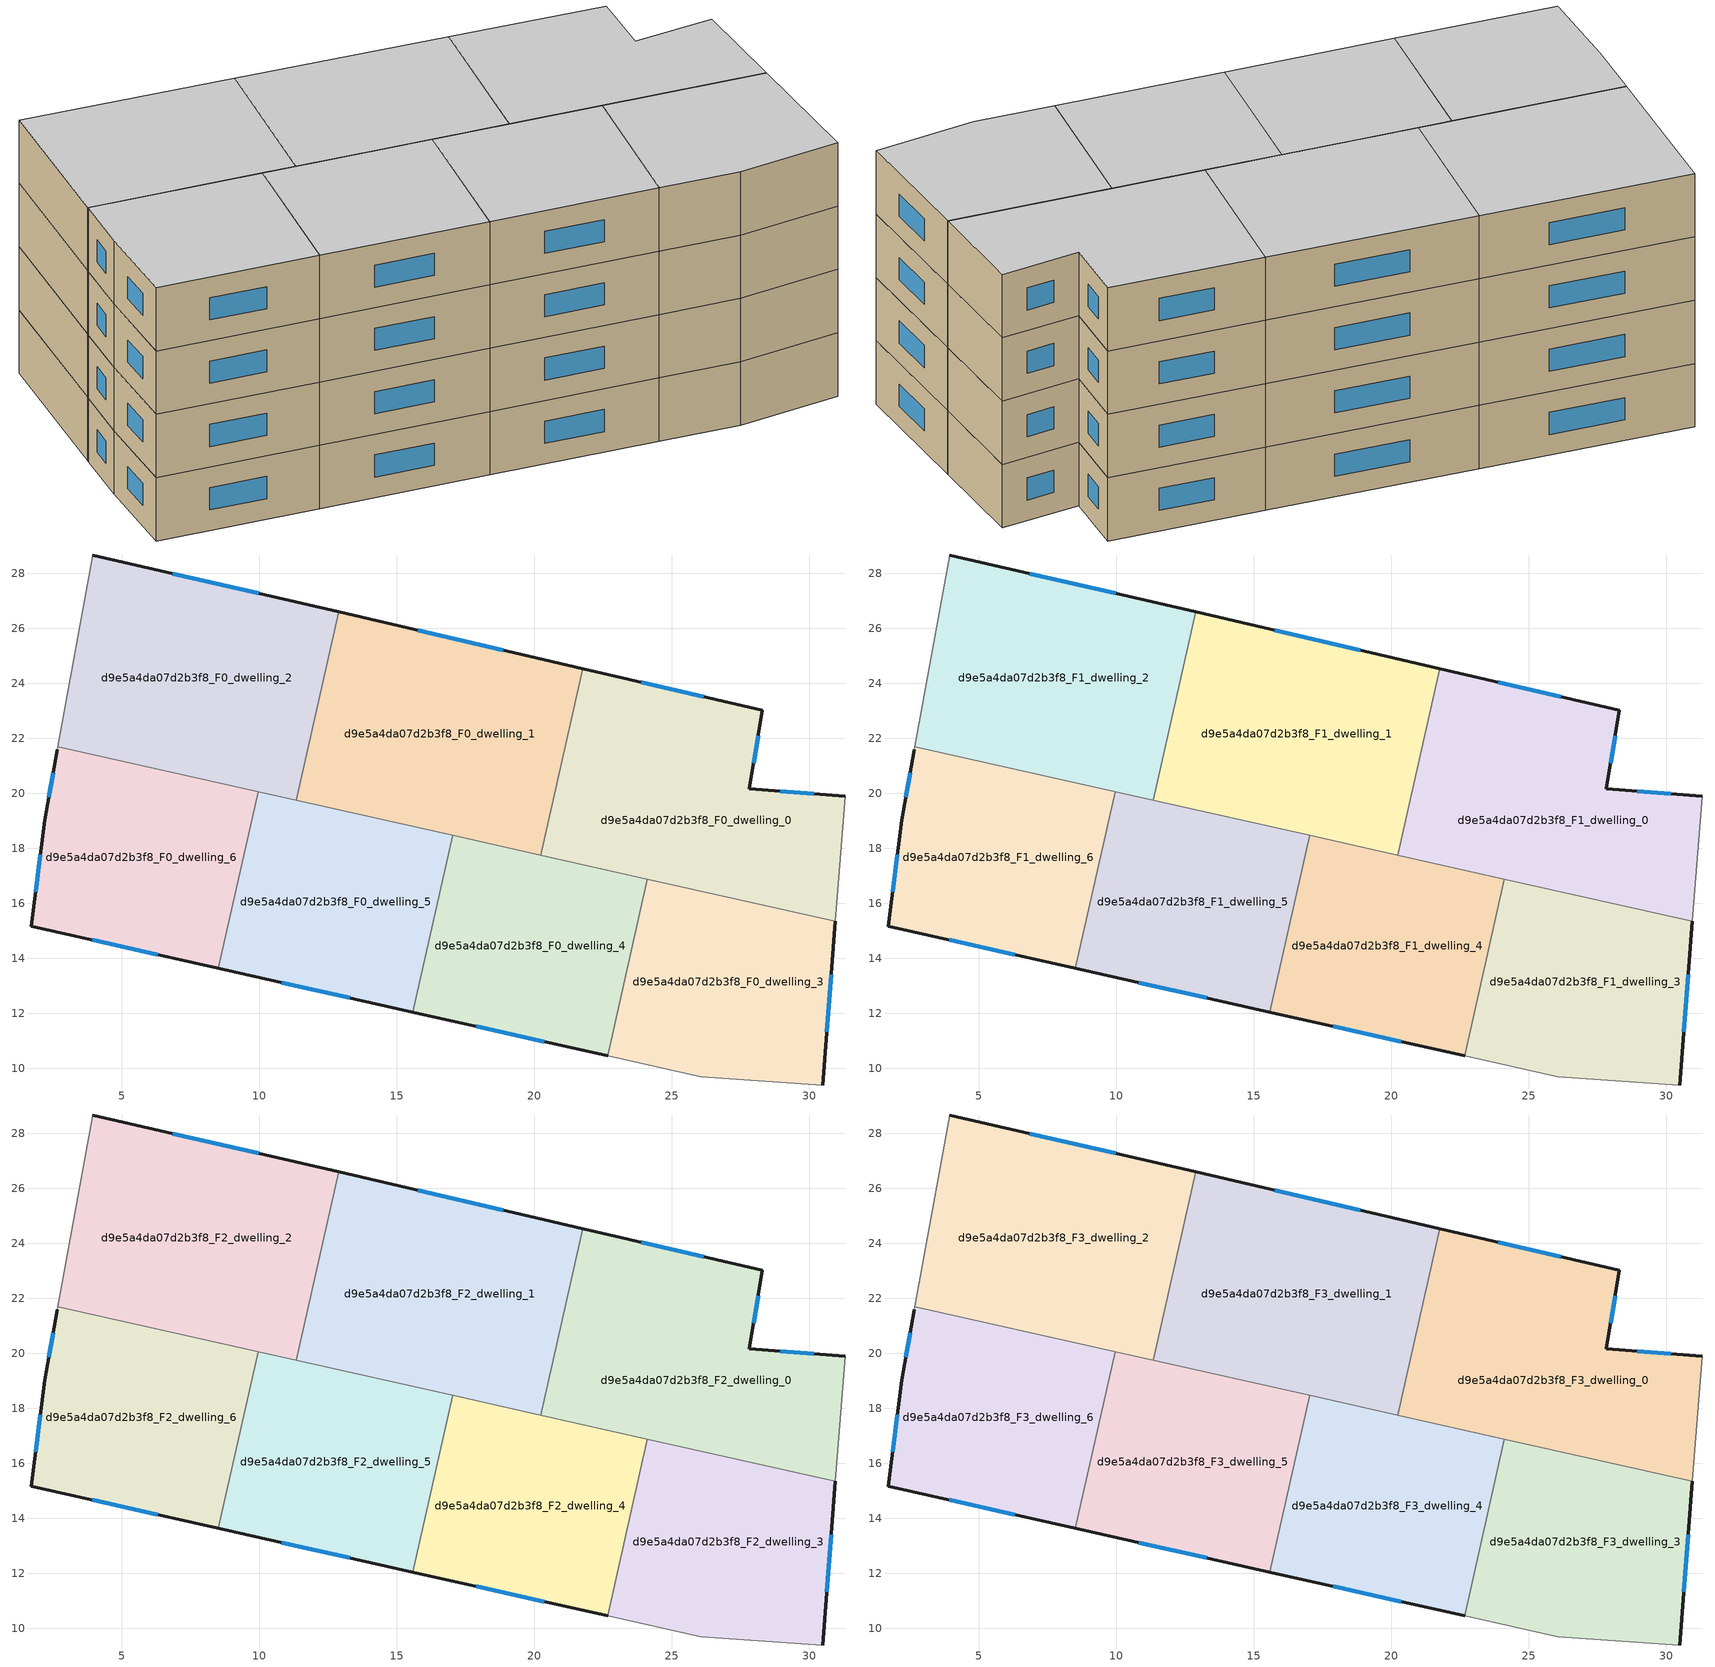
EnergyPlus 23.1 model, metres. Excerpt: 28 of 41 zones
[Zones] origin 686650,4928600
d9e5a4da07d2b3f8_F0_dwelling_0
 floor ground (EU_floor_Construction): 28.29,23.03 27.82,20.18 31.3,19.9 30.95,15.34 20.23,17.75 21.76,24.54 z0
 wall outside (EU_wall_Construction): 31.3,19.9 27.82,20.18 28.29,23.03 21.76,24.54 z0:3
 wall adiabatic (EU_wall_Construction): 30.95,15.34 31.3,19.9 z0:3
 wall to d9e5a4da07d2b3f8_F0_dwelling_1 (EU_wall_Construction): 21.76,24.54 20.23,17.75 z0:3
 wall to d9e5a4da07d2b3f8_F0_dwelling_3 (EU_wall_Construction): 24.11,16.88 30.95,15.34 z0:3
 wall to d9e5a4da07d2b3f8_F0_dwelling_4 (EU_wall_Construction): 20.24,17.75 24.11,16.88 z0:3
 window (EU_Window_Construction): 26.17,23.52 23.88,24.05 / 27.97,21.1 28.14,22.1 / 30.17,19.99 28.95,20.08 z0.98:2.02
d9e5a4da07d2b3f8_F0_dwelling_1
 floor ground (EU_floor_Construction): 21.76,24.54 20.23,17.75 11.35,19.75 12.89,26.59 z0
 wall outside (EU_wall_Construction): 21.76,24.54 12.89,26.59 z0:3
 wall to d9e5a4da07d2b3f8_F0_dwelling_2 (EU_wall_Construction): 12.89,26.59 11.35,19.75 z0:3
 wall to d9e5a4da07d2b3f8_F0_dwelling_5 (EU_wall_Construction): 11.35,19.75 17.03,18.47 z0:3
 wall to d9e5a4da07d2b3f8_F0_dwelling_4 (EU_wall_Construction): 17.03,18.47 20.23,17.75 z0:3
 window (EU_Window_Construction): 18.87,25.21 15.77,25.93 z0.98:2.02
d9e5a4da07d2b3f8_F0_dwelling_2
 floor ground (EU_floor_Construction): 12.89,26.59 11.35,19.75 2.68,21.7 3.94,28.67 z0
 wall outside (EU_wall_Construction): 12.89,26.59 3.94,28.67 z0:3
 wall adiabatic (EU_wall_Construction): 3.94,28.67 2.68,21.7 z0:3
 wall to d9e5a4da07d2b3f8_F0_dwelling_6 (EU_wall_Construction): 2.68,21.7 9.96,20.06 z0:3
 wall to d9e5a4da07d2b3f8_F0_dwelling_5 (EU_wall_Construction): 9.96,20.06 11.35,19.75 z0:3
 window (EU_Window_Construction): 9.98,27.27 6.85,27.99 z0.98:2.02
d9e5a4da07d2b3f8_F0_dwelling_3
 floor ground (EU_floor_Construction): 30.95,15.34 30.49,9.4 26.06,9.7 22.67,10.46 24.11,16.88 z0
 wall outside (EU_wall_Construction): 30.49,9.4 30.95,15.34 z0:3
 wall adiabatic (EU_wall_Construction): 22.67,10.46 26.06,9.7 30.49,9.4 z0:3
 wall to d9e5a4da07d2b3f8_F0_dwelling_4 (EU_wall_Construction): 24.11,16.88 22.67,10.46 z0:3
 window (EU_Window_Construction): 30.64,11.33 30.8,13.41 z0.98:2.02
d9e5a4da07d2b3f8_F0_dwelling_4
 floor ground (EU_floor_Construction): 24.11,16.88 22.67,10.46 15.59,12.05 17.04,18.47 z0
 wall outside (EU_wall_Construction): 15.59,12.05 22.67,10.46 z0:3
 wall to d9e5a4da07d2b3f8_F0_dwelling_5 (EU_wall_Construction): 17.04,18.47 15.59,12.05 z0:3
 window (EU_Window_Construction): 17.89,11.53 20.37,10.98 z0.98:2.02
d9e5a4da07d2b3f8_F0_dwelling_5
 floor ground (EU_floor_Construction): 17.04,18.47 15.59,12.05 8.52,13.64 9.96,20.06 z0
 wall outside (EU_wall_Construction): 8.52,13.64 15.59,12.05 z0:3
 wall to d9e5a4da07d2b3f8_F0_dwelling_6 (EU_wall_Construction): 9.96,20.06 8.52,13.64 z0:3
 window (EU_Window_Construction): 10.82,13.12 13.29,12.57 z0.98:2.02
d9e5a4da07d2b3f8_F0_dwelling_6
 floor ground (EU_floor_Construction): 9.96,20.06 8.52,13.64 1.72,15.17 2.2,19.02 2.66,21.59 2.68,21.7 z0
 wall outside (EU_wall_Construction): 2.66,21.59 2.2,19.02 1.72,15.17 8.52,13.64 z0:3
 wall adiabatic (EU_wall_Construction): 2.68,21.7 2.66,21.59 z0:3
 window (EU_Window_Construction): 3.93,14.67 6.31,14.14 / 2.04,17.76 1.88,16.42 / 2.51,20.75 2.35,19.85 z0.98:2.02
d9e5a4da07d2b3f8_F1_dwelling_0
 floor to d9e5a4da07d2b3f8_F0_dwelling_0 (EU_floor_Construction): 28.29,23.03 27.82,20.18 31.3,19.9 30.95,15.34 20.23,17.75 21.76,24.54 z3
 wall outside (EU_wall_Construction): 31.3,19.9 27.82,20.18 28.29,23.03 21.76,24.54 z3:6
 wall adiabatic (EU_wall_Construction): 30.95,15.34 31.3,19.9 z3:6
 wall to d9e5a4da07d2b3f8_F1_dwelling_1 (EU_wall_Construction): 21.76,24.54 20.23,17.75 z3:6
 wall to d9e5a4da07d2b3f8_F1_dwelling_3 (EU_wall_Construction): 24.11,16.88 30.95,15.34 z3:6
 wall to d9e5a4da07d2b3f8_F1_dwelling_4 (EU_wall_Construction): 20.24,17.75 24.11,16.88 z3:6
 window (EU_Window_Construction): 26.17,23.52 23.88,24.05 / 27.97,21.1 28.14,22.1 / 30.17,19.99 28.95,20.08 z3.98:5.02
d9e5a4da07d2b3f8_F1_dwelling_1
 floor to d9e5a4da07d2b3f8_F0_dwelling_1 (EU_floor_Construction): 21.76,24.54 20.23,17.75 11.35,19.75 12.89,26.59 z3
 wall outside (EU_wall_Construction): 21.76,24.54 12.89,26.59 z3:6
 wall to d9e5a4da07d2b3f8_F1_dwelling_2 (EU_wall_Construction): 12.89,26.59 11.35,19.75 z3:6
 wall to d9e5a4da07d2b3f8_F1_dwelling_5 (EU_wall_Construction): 11.35,19.75 17.03,18.47 z3:6
 wall to d9e5a4da07d2b3f8_F1_dwelling_4 (EU_wall_Construction): 17.03,18.47 20.23,17.75 z3:6
 window (EU_Window_Construction): 18.87,25.21 15.77,25.93 z3.98:5.02
d9e5a4da07d2b3f8_F1_dwelling_2
 floor to d9e5a4da07d2b3f8_F0_dwelling_2 (EU_floor_Construction): 12.89,26.59 11.35,19.75 2.68,21.7 3.94,28.67 z3
 wall outside (EU_wall_Construction): 12.89,26.59 3.94,28.67 z3:6
 wall adiabatic (EU_wall_Construction): 3.94,28.67 2.68,21.7 z3:6
 wall to d9e5a4da07d2b3f8_F1_dwelling_6 (EU_wall_Construction): 2.68,21.7 9.96,20.06 z3:6
 wall to d9e5a4da07d2b3f8_F1_dwelling_5 (EU_wall_Construction): 9.96,20.06 11.35,19.75 z3:6
 window (EU_Window_Construction): 9.98,27.27 6.85,27.99 z3.98:5.02
d9e5a4da07d2b3f8_F1_dwelling_3
 floor to d9e5a4da07d2b3f8_F0_dwelling_3 (EU_floor_Construction): 30.95,15.34 30.49,9.4 26.06,9.7 22.67,10.46 24.11,16.88 z3
 wall outside (EU_wall_Construction): 30.49,9.4 30.95,15.34 z3:6
 wall adiabatic (EU_wall_Construction): 22.67,10.46 26.06,9.7 30.49,9.4 z3:6
 wall to d9e5a4da07d2b3f8_F1_dwelling_4 (EU_wall_Construction): 24.11,16.88 22.67,10.46 z3:6
 window (EU_Window_Construction): 30.64,11.33 30.8,13.41 z3.98:5.02
d9e5a4da07d2b3f8_F1_dwelling_4
 floor to d9e5a4da07d2b3f8_F0_dwelling_4 (EU_floor_Construction): 24.11,16.88 22.67,10.46 15.59,12.05 17.04,18.47 z3
 wall outside (EU_wall_Construction): 15.59,12.05 22.67,10.46 z3:6
 wall to d9e5a4da07d2b3f8_F1_dwelling_5 (EU_wall_Construction): 17.04,18.47 15.59,12.05 z3:6
 window (EU_Window_Construction): 17.89,11.53 20.37,10.98 z3.98:5.02
d9e5a4da07d2b3f8_F1_dwelling_5
 floor to d9e5a4da07d2b3f8_F0_dwelling_5 (EU_floor_Construction): 17.04,18.47 15.59,12.05 8.52,13.64 9.96,20.06 z3
 wall outside (EU_wall_Construction): 8.52,13.64 15.59,12.05 z3:6
 wall to d9e5a4da07d2b3f8_F1_dwelling_6 (EU_wall_Construction): 9.96,20.06 8.52,13.64 z3:6
 window (EU_Window_Construction): 10.82,13.12 13.29,12.57 z3.98:5.02
d9e5a4da07d2b3f8_F1_dwelling_6
 floor to d9e5a4da07d2b3f8_F0_dwelling_6 (EU_floor_Construction): 9.96,20.06 8.52,13.64 1.72,15.17 2.2,19.02 2.66,21.59 2.68,21.7 z3
 wall outside (EU_wall_Construction): 2.66,21.59 2.2,19.02 1.72,15.17 8.52,13.64 z3:6
 wall adiabatic (EU_wall_Construction): 2.68,21.7 2.66,21.59 z3:6
 window (EU_Window_Construction): 3.93,14.67 6.31,14.14 / 2.04,17.76 1.88,16.42 / 2.51,20.75 2.35,19.85 z3.98:5.02
d9e5a4da07d2b3f8_F2_dwelling_0
 floor to d9e5a4da07d2b3f8_F1_dwelling_0 (EU_floor_Construction): 28.29,23.03 27.82,20.18 31.3,19.9 30.95,15.34 20.23,17.75 21.76,24.54 z6
 wall outside (EU_wall_Construction): 31.3,19.9 27.82,20.18 28.29,23.03 21.76,24.54 z6:9
 wall adiabatic (EU_wall_Construction): 30.95,15.34 31.3,19.9 z6:9
 wall to d9e5a4da07d2b3f8_F2_dwelling_1 (EU_wall_Construction): 21.76,24.54 20.23,17.75 z6:9
 wall to d9e5a4da07d2b3f8_F2_dwelling_3 (EU_wall_Construction): 24.11,16.88 30.95,15.34 z6:9
 wall to d9e5a4da07d2b3f8_F2_dwelling_4 (EU_wall_Construction): 20.24,17.75 24.11,16.88 z6:9
 window (EU_Window_Construction): 26.17,23.52 23.88,24.05 / 27.97,21.1 28.14,22.1 / 30.17,19.99 28.95,20.08 z6.98:8.02
d9e5a4da07d2b3f8_F2_dwelling_1
 floor to d9e5a4da07d2b3f8_F1_dwelling_1 (EU_floor_Construction): 21.76,24.54 20.23,17.75 11.35,19.75 12.89,26.59 z6
 wall outside (EU_wall_Construction): 21.76,24.54 12.89,26.59 z6:9
 wall to d9e5a4da07d2b3f8_F2_dwelling_2 (EU_wall_Construction): 12.89,26.59 11.35,19.75 z6:9
 wall to d9e5a4da07d2b3f8_F2_dwelling_5 (EU_wall_Construction): 11.35,19.75 17.03,18.47 z6:9
 wall to d9e5a4da07d2b3f8_F2_dwelling_4 (EU_wall_Construction): 17.03,18.47 20.23,17.75 z6:9
 window (EU_Window_Construction): 18.87,25.21 15.77,25.93 z6.98:8.02
d9e5a4da07d2b3f8_F2_dwelling_2
 floor to d9e5a4da07d2b3f8_F1_dwelling_2 (EU_floor_Construction): 12.89,26.59 11.35,19.75 2.68,21.7 3.94,28.67 z6
 wall outside (EU_wall_Construction): 12.89,26.59 3.94,28.67 z6:9
 wall adiabatic (EU_wall_Construction): 3.94,28.67 2.68,21.7 z6:9
 wall to d9e5a4da07d2b3f8_F2_dwelling_6 (EU_wall_Construction): 2.68,21.7 9.96,20.06 z6:9
 wall to d9e5a4da07d2b3f8_F2_dwelling_5 (EU_wall_Construction): 9.96,20.06 11.35,19.75 z6:9
 window (EU_Window_Construction): 9.98,27.27 6.85,27.99 z6.98:8.02
d9e5a4da07d2b3f8_F2_dwelling_3
 floor to d9e5a4da07d2b3f8_F1_dwelling_3 (EU_floor_Construction): 30.95,15.34 30.49,9.4 26.06,9.7 22.67,10.46 24.11,16.88 z6
 wall outside (EU_wall_Construction): 30.49,9.4 30.95,15.34 z6:9
 wall adiabatic (EU_wall_Construction): 22.67,10.46 26.06,9.7 30.49,9.4 z6:9
 wall to d9e5a4da07d2b3f8_F2_dwelling_4 (EU_wall_Construction): 24.11,16.88 22.67,10.46 z6:9
 window (EU_Window_Construction): 30.64,11.33 30.8,13.41 z6.98:8.02
d9e5a4da07d2b3f8_F2_dwelling_4
 floor to d9e5a4da07d2b3f8_F1_dwelling_4 (EU_floor_Construction): 24.11,16.88 22.67,10.46 15.59,12.05 17.04,18.47 z6
 wall outside (EU_wall_Construction): 15.59,12.05 22.67,10.46 z6:9
 wall to d9e5a4da07d2b3f8_F2_dwelling_5 (EU_wall_Construction): 17.04,18.47 15.59,12.05 z6:9
 window (EU_Window_Construction): 17.89,11.53 20.37,10.98 z6.98:8.02
d9e5a4da07d2b3f8_F2_dwelling_5
 floor to d9e5a4da07d2b3f8_F1_dwelling_5 (EU_floor_Construction): 17.04,18.47 15.59,12.05 8.52,13.64 9.96,20.06 z6
 wall outside (EU_wall_Construction): 8.52,13.64 15.59,12.05 z6:9
 wall to d9e5a4da07d2b3f8_F2_dwelling_6 (EU_wall_Construction): 9.96,20.06 8.52,13.64 z6:9
 window (EU_Window_Construction): 10.82,13.12 13.29,12.57 z6.98:8.02
d9e5a4da07d2b3f8_F2_dwelling_6
 floor to d9e5a4da07d2b3f8_F1_dwelling_6 (EU_floor_Construction): 9.96,20.06 8.52,13.64 1.72,15.17 2.2,19.02 2.66,21.59 2.68,21.7 z6
 wall outside (EU_wall_Construction): 2.66,21.59 2.2,19.02 1.72,15.17 8.52,13.64 z6:9
 wall adiabatic (EU_wall_Construction): 2.68,21.7 2.66,21.59 z6:9
 window (EU_Window_Construction): 3.93,14.67 6.31,14.14 / 2.04,17.76 1.88,16.42 / 2.51,20.75 2.35,19.85 z6.98:8.02
d9e5a4da07d2b3f8_F3_dwelling_0
 floor to d9e5a4da07d2b3f8_F2_dwelling_0 (EU_floor_Construction): 28.29,23.03 27.82,20.18 31.3,19.9 30.95,15.34 20.23,17.75 21.76,24.54 z9
 wall outside (EU_wall_Construction): 31.3,19.9 27.82,20.18 28.29,23.03 21.76,24.54 z9:12
 wall adiabatic (EU_wall_Construction): 30.95,15.34 31.3,19.9 z9:12
 wall to d9e5a4da07d2b3f8_F3_dwelling_1 (EU_wall_Construction): 21.76,24.54 20.23,17.75 z9:12
 wall to d9e5a4da07d2b3f8_F3_dwelling_3 (EU_wall_Construction): 24.11,16.88 30.95,15.34 z9:12
 wall to d9e5a4da07d2b3f8_F3_dwelling_4 (EU_wall_Construction): 20.24,17.75 24.11,16.88 z9:12
 window (EU_Window_Construction): 26.17,23.52 23.88,24.05 / 27.97,21.1 28.14,22.1 / 30.17,19.99 28.95,20.08 z9.98:11.02
 ceiling to d9e5a4da07d2b3f8_F4_dwelling_0 (EU_floor_Construction): 30.95,15.34 31.3,19.9 27.82,20.18 28.29,23.03 21.76,24.54 20.23,17.75 z12
d9e5a4da07d2b3f8_F3_dwelling_1
 floor to d9e5a4da07d2b3f8_F2_dwelling_1 (EU_floor_Construction): 21.76,24.54 20.23,17.75 11.35,19.75 12.89,26.59 z9
 wall outside (EU_wall_Construction): 21.76,24.54 12.89,26.59 z9:12
 wall to d9e5a4da07d2b3f8_F3_dwelling_2 (EU_wall_Construction): 12.89,26.59 11.35,19.75 z9:12
 wall to d9e5a4da07d2b3f8_F3_dwelling_5 (EU_wall_Construction): 11.35,19.75 17.03,18.47 z9:12
 wall to d9e5a4da07d2b3f8_F3_dwelling_4 (EU_wall_Construction): 17.03,18.47 20.23,17.75 z9:12
 window (EU_Window_Construction): 18.87,25.21 15.77,25.93 z9.98:11.02
 ceiling to d9e5a4da07d2b3f8_F4_dwelling_1 (EU_floor_Construction): 20.23,17.75 21.76,24.54 12.89,26.59 11.35,19.75 z12
d9e5a4da07d2b3f8_F3_dwelling_2
 floor to d9e5a4da07d2b3f8_F2_dwelling_2 (EU_floor_Construction): 12.89,26.59 11.35,19.75 2.68,21.7 3.94,28.67 z9
 wall outside (EU_wall_Construction): 12.89,26.59 3.94,28.67 z9:12
 wall adiabatic (EU_wall_Construction): 3.94,28.67 2.68,21.7 z9:12
 wall to d9e5a4da07d2b3f8_F3_dwelling_6 (EU_wall_Construction): 2.68,21.7 9.96,20.06 z9:12
 wall to d9e5a4da07d2b3f8_F3_dwelling_5 (EU_wall_Construction): 9.96,20.06 11.35,19.75 z9:12
 window (EU_Window_Construction): 9.98,27.27 6.85,27.99 z9.98:11.02
 ceiling to d9e5a4da07d2b3f8_F4_dwelling_2 (EU_floor_Construction): 11.35,19.75 12.89,26.59 3.94,28.67 2.68,21.7 z12
d9e5a4da07d2b3f8_F3_dwelling_3
 floor to d9e5a4da07d2b3f8_F2_dwelling_3 (EU_floor_Construction): 30.95,15.34 30.49,9.4 26.06,9.7 22.67,10.46 24.11,16.88 z9
 wall outside (EU_wall_Construction): 30.49,9.4 30.95,15.34 z9:12
 wall adiabatic (EU_wall_Construction): 22.67,10.46 26.06,9.7 30.49,9.4 z9:12
 wall to d9e5a4da07d2b3f8_F3_dwelling_4 (EU_wall_Construction): 24.11,16.88 22.67,10.46 z9:12
 window (EU_Window_Construction): 30.64,11.33 30.8,13.41 z9.98:11.02
 ceiling to d9e5a4da07d2b3f8_F4_dwelling_3 (EU_floor_Construction): 30.49,9.4 30.95,15.34 24.11,16.88 22.67,10.46 26.06,9.7 z12
d9e5a4da07d2b3f8_F3_dwelling_4
 floor to d9e5a4da07d2b3f8_F2_dwelling_4 (EU_floor_Construction): 24.11,16.88 22.67,10.46 15.59,12.05 17.04,18.47 z9
 wall outside (EU_wall_Construction): 15.59,12.05 22.67,10.46 z9:12
 wall to d9e5a4da07d2b3f8_F3_dwelling_5 (EU_wall_Construction): 17.04,18.47 15.59,12.05 z9:12
 window (EU_Window_Construction): 17.89,11.53 20.37,10.98 z9.98:11.02
 ceiling to d9e5a4da07d2b3f8_F4_dwelling_4 (EU_floor_Construction): 22.67,10.46 24.11,16.88 17.04,18.47 15.59,12.05 z12
d9e5a4da07d2b3f8_F3_dwelling_5
 floor to d9e5a4da07d2b3f8_F2_dwelling_5 (EU_floor_Construction): 17.04,18.47 15.59,12.05 8.52,13.64 9.96,20.06 z9
 wall outside (EU_wall_Construction): 8.52,13.64 15.59,12.05 z9:12
 wall to d9e5a4da07d2b3f8_F3_dwelling_6 (EU_wall_Construction): 9.96,20.06 8.52,13.64 z9:12
 window (EU_Window_Construction): 10.82,13.12 13.29,12.57 z9.98:11.02
 ceiling to d9e5a4da07d2b3f8_F4_dwelling_5 (EU_floor_Construction): 15.59,12.05 17.04,18.47 9.96,20.06 8.52,13.64 z12
d9e5a4da07d2b3f8_F3_dwelling_6
 floor to d9e5a4da07d2b3f8_F2_dwelling_6 (EU_floor_Construction): 9.96,20.06 8.52,13.64 1.72,15.17 2.2,19.02 2.66,21.59 2.68,21.7 z9
 wall outside (EU_wall_Construction): 2.66,21.59 2.2,19.02 1.72,15.17 8.52,13.64 z9:12
 wall adiabatic (EU_wall_Construction): 2.68,21.7 2.66,21.59 z9:12
 window (EU_Window_Construction): 3.93,14.67 6.31,14.14 / 2.04,17.76 1.88,16.42 / 2.51,20.75 2.35,19.85 z9.98:11.02
 ceiling to d9e5a4da07d2b3f8_F4_dwelling_6 (EU_floor_Construction): 8.52,13.64 9.96,20.06 2.68,21.7 2.66,21.59 2.2,19.02 1.72,15.17 z12
[Building]
EU S2 Campaign: North Axis=0; Terrain=City; Solar Distribution=FullExterior
[Site:Location]
Bologna: Latitude=44.5; Longitude=11.25; Time Zone=1; Elevation=37
[SizingPeriod:WeatherFileDays]
AnnualSizingPeriod: Begin Month=1; Begin Day of Month=1; End Month=12; End Day of Month=31; Day of Week for Start Day=Monday; Use Weather File Daylight Saving Period=No; Use Weather File Rain and Snow Indicators=No
[MATERIAL]
EU_InternalMass_Material: Roughness=MediumRough; Thickness=0.1; Conductivity=1; Density=1800; Specific Heat=900; Thermal Absorptance=0.9; Solar Absorptance=0.7; Visible Absorptance=0.7
[MATERIAL:NOMASS] Roughness=MediumRough; Thermal Absorptance=0.9; Solar Absorptance=0.7; Visible Absorptance=0.7
Name | Thermal Resistance
EU_wall_NoMass | 0.905828
EU_floor_NoMass | 0.67114
[WINDOWMATERIAL:SIMPLEGLAZINGSYSTEM]
EU_Window_SimpleGlazing: UFactor=4.52486; Solar Heat Gain Coefficient=0.85; Visible Transmittance=0.85
[CONSTRUCTION]
EU_wall_Construction: EU_wall_NoMass
EU_floor_Construction: EU_floor_NoMass
EU_Window_Construction: EU_Window_SimpleGlazing
EU_InternalMass_Construction: EU_InternalMass_Material
[ZONE] Type=1; Multiplier=1; Ceiling Height=autocalculate; Floor Area=autocalculate; Part of Total Floor Area=Yes
Name | Volume
d9e5a4da07d2b3f8_F0_dwelling_0; d9e5a4da07d2b3f8_F1_dwelling_0; d9e5a4da07d2b3f8_F2_dwelling_0; d9e5a4da07d2b3f8_F3_dwelling_0 | 190.943
d9e5a4da07d2b3f8_F0_dwelling_1; d9e5a4da07d2b3f8_F1_dwelling_1; d9e5a4da07d2b3f8_F2_dwelling_1; d9e5a4da07d2b3f8_F3_dwelling_1 | 190.942
d9e5a4da07d2b3f8_F0_dwelling_2; d9e5a4da07d2b3f8_F1_dwelling_2; d9e5a4da07d2b3f8_F2_dwelling_2; d9e5a4da07d2b3f8_F3_dwelling_2 | 190.931
d9e5a4da07d2b3f8_F0_dwelling_3; d9e5a4da07d2b3f8_F1_dwelling_3; d9e5a4da07d2b3f8_F2_dwelling_3; d9e5a4da07d2b3f8_F3_dwelling_3 | 143.212
d9e5a4da07d2b3f8_F0_dwelling_4; d9e5a4da07d2b3f8_F1_dwelling_4; d9e5a4da07d2b3f8_F2_dwelling_4; d9e5a4da07d2b3f8_F3_dwelling_4 | 143.211
d9e5a4da07d2b3f8_F0_dwelling_5; d9e5a4da07d2b3f8_F1_dwelling_5; d9e5a4da07d2b3f8_F2_dwelling_5; d9e5a4da07d2b3f8_F3_dwelling_5 | 143.208
d9e5a4da07d2b3f8_F0_dwelling_6; d9e5a4da07d2b3f8_F1_dwelling_6; d9e5a4da07d2b3f8_F2_dwelling_6; d9e5a4da07d2b3f8_F3_dwelling_6 | 143.219
[INTERNALMASS] Construction=EU_InternalMass_Construction
Name | Zone or ZoneList | Surface Area
d9e5a4da07d2b3f8_F0_dwelling_0_EU_InternalMass | d9e5a4da07d2b3f8_F0_dwelling_0 | 63.6476
d9e5a4da07d2b3f8_F0_dwelling_1_EU_InternalMass | d9e5a4da07d2b3f8_F0_dwelling_1 | 63.6471
d9e5a4da07d2b3f8_F0_dwelling_2_EU_InternalMass | d9e5a4da07d2b3f8_F0_dwelling_2 | 63.6438
d9e5a4da07d2b3f8_F0_dwelling_3_EU_InternalMass | d9e5a4da07d2b3f8_F0_dwelling_3 | 47.7371
d9e5a4da07d2b3f8_F0_dwelling_4_EU_InternalMass | d9e5a4da07d2b3f8_F0_dwelling_4 | 47.7372
d9e5a4da07d2b3f8_F0_dwelling_5_EU_InternalMass | d9e5a4da07d2b3f8_F0_dwelling_5 | 47.7358
d9e5a4da07d2b3f8_F0_dwelling_6_EU_InternalMass | d9e5a4da07d2b3f8_F0_dwelling_6 | 47.7398
d9e5a4da07d2b3f8_F1_dwelling_0_EU_InternalMass | d9e5a4da07d2b3f8_F1_dwelling_0 | 63.6476
d9e5a4da07d2b3f8_F1_dwelling_1_EU_InternalMass | d9e5a4da07d2b3f8_F1_dwelling_1 | 63.6471
d9e5a4da07d2b3f8_F1_dwelling_2_EU_InternalMass | d9e5a4da07d2b3f8_F1_dwelling_2 | 63.6438
d9e5a4da07d2b3f8_F1_dwelling_3_EU_InternalMass | d9e5a4da07d2b3f8_F1_dwelling_3 | 47.7371
d9e5a4da07d2b3f8_F1_dwelling_4_EU_InternalMass | d9e5a4da07d2b3f8_F1_dwelling_4 | 47.7372
d9e5a4da07d2b3f8_F1_dwelling_5_EU_InternalMass | d9e5a4da07d2b3f8_F1_dwelling_5 | 47.7358
d9e5a4da07d2b3f8_F1_dwelling_6_EU_InternalMass | d9e5a4da07d2b3f8_F1_dwelling_6 | 47.7398
d9e5a4da07d2b3f8_F2_dwelling_0_EU_InternalMass | d9e5a4da07d2b3f8_F2_dwelling_0 | 63.6476
d9e5a4da07d2b3f8_F2_dwelling_1_EU_InternalMass | d9e5a4da07d2b3f8_F2_dwelling_1 | 63.6471
d9e5a4da07d2b3f8_F2_dwelling_2_EU_InternalMass | d9e5a4da07d2b3f8_F2_dwelling_2 | 63.6438
d9e5a4da07d2b3f8_F2_dwelling_3_EU_InternalMass | d9e5a4da07d2b3f8_F2_dwelling_3 | 47.7371
d9e5a4da07d2b3f8_F2_dwelling_4_EU_InternalMass | d9e5a4da07d2b3f8_F2_dwelling_4 | 47.7372
d9e5a4da07d2b3f8_F2_dwelling_5_EU_InternalMass | d9e5a4da07d2b3f8_F2_dwelling_5 | 47.7358
d9e5a4da07d2b3f8_F2_dwelling_6_EU_InternalMass | d9e5a4da07d2b3f8_F2_dwelling_6 | 47.7398
d9e5a4da07d2b3f8_F3_dwelling_0_EU_InternalMass | d9e5a4da07d2b3f8_F3_dwelling_0 | 63.6476
d9e5a4da07d2b3f8_F3_dwelling_1_EU_InternalMass | d9e5a4da07d2b3f8_F3_dwelling_1 | 63.6471
d9e5a4da07d2b3f8_F3_dwelling_2_EU_InternalMass | d9e5a4da07d2b3f8_F3_dwelling_2 | 63.6438
d9e5a4da07d2b3f8_F3_dwelling_3_EU_InternalMass | d9e5a4da07d2b3f8_F3_dwelling_3 | 47.7371
d9e5a4da07d2b3f8_F3_dwelling_4_EU_InternalMass | d9e5a4da07d2b3f8_F3_dwelling_4 | 47.7372
d9e5a4da07d2b3f8_F3_dwelling_5_EU_InternalMass | d9e5a4da07d2b3f8_F3_dwelling_5 | 47.7358
d9e5a4da07d2b3f8_F3_dwelling_6_EU_InternalMass | d9e5a4da07d2b3f8_F3_dwelling_6 | 47.7398
[OTHEREQUIPMENT] Fuel Type=Electricity; Design Level Calculation Method=Watts/Area; Power per Zone Floor Area=1; Fraction Latent=0; Fraction Radiant=0; Fraction Lost=0; Carbon Dioxide Generation Rate=0; EndUse Subcategory=EU_Step8_InternalGains
Name | Zone or ZoneList or Space or SpaceList | Schedule
EU_Step8_InternalGain_d9e5a4da07d2b3f8_F0_dwelling_0_f000 | d9e5a4da07d2b3f8_F0_dwelling_0 | EU_Step8_GainSchedule_d9e5a4da07d2b3f8_F0_dwelling_0_f000
EU_Step8_InternalGain_d9e5a4da07d2b3f8_F0_dwelling_1_f000 | d9e5a4da07d2b3f8_F0_dwelling_1 | EU_Step8_GainSchedule_d9e5a4da07d2b3f8_F0_dwelling_1_f000
EU_Step8_InternalGain_d9e5a4da07d2b3f8_F0_dwelling_2_f000 | d9e5a4da07d2b3f8_F0_dwelling_2 | EU_Step8_GainSchedule_d9e5a4da07d2b3f8_F0_dwelling_2_f000
EU_Step8_InternalGain_d9e5a4da07d2b3f8_F0_dwelling_3_f000 | d9e5a4da07d2b3f8_F0_dwelling_3 | EU_Step8_GainSchedule_d9e5a4da07d2b3f8_F0_dwelling_3_f000
EU_Step8_InternalGain_d9e5a4da07d2b3f8_F0_dwelling_4_f000 | d9e5a4da07d2b3f8_F0_dwelling_4 | EU_Step8_GainSchedule_d9e5a4da07d2b3f8_F0_dwelling_4_f000
EU_Step8_InternalGain_d9e5a4da07d2b3f8_F0_dwelling_5_f000 | d9e5a4da07d2b3f8_F0_dwelling_5 | EU_Step8_GainSchedule_d9e5a4da07d2b3f8_F0_dwelling_5_f000
EU_Step8_InternalGain_d9e5a4da07d2b3f8_F0_dwelling_6_f000 | d9e5a4da07d2b3f8_F0_dwelling_6 | EU_Step8_GainSchedule_d9e5a4da07d2b3f8_F0_dwelling_6_f000
EU_Step8_InternalGain_d9e5a4da07d2b3f8_F1_dwelling_0_f000 | d9e5a4da07d2b3f8_F1_dwelling_0 | EU_Step8_GainSchedule_d9e5a4da07d2b3f8_F1_dwelling_0_f000
EU_Step8_InternalGain_d9e5a4da07d2b3f8_F1_dwelling_1_f000 | d9e5a4da07d2b3f8_F1_dwelling_1 | EU_Step8_GainSchedule_d9e5a4da07d2b3f8_F1_dwelling_1_f000
EU_Step8_InternalGain_d9e5a4da07d2b3f8_F1_dwelling_2_f000 | d9e5a4da07d2b3f8_F1_dwelling_2 | EU_Step8_GainSchedule_d9e5a4da07d2b3f8_F1_dwelling_2_f000
EU_Step8_InternalGain_d9e5a4da07d2b3f8_F1_dwelling_3_f000 | d9e5a4da07d2b3f8_F1_dwelling_3 | EU_Step8_GainSchedule_d9e5a4da07d2b3f8_F1_dwelling_3_f000
EU_Step8_InternalGain_d9e5a4da07d2b3f8_F1_dwelling_4_f000 | d9e5a4da07d2b3f8_F1_dwelling_4 | EU_Step8_GainSchedule_d9e5a4da07d2b3f8_F1_dwelling_4_f000
EU_Step8_InternalGain_d9e5a4da07d2b3f8_F1_dwelling_5_f000 | d9e5a4da07d2b3f8_F1_dwelling_5 | EU_Step8_GainSchedule_d9e5a4da07d2b3f8_F1_dwelling_5_f000
EU_Step8_InternalGain_d9e5a4da07d2b3f8_F1_dwelling_6_f000 | d9e5a4da07d2b3f8_F1_dwelling_6 | EU_Step8_GainSchedule_d9e5a4da07d2b3f8_F1_dwelling_6_f000
EU_Step8_InternalGain_d9e5a4da07d2b3f8_F2_dwelling_0_f000 | d9e5a4da07d2b3f8_F2_dwelling_0 | EU_Step8_GainSchedule_d9e5a4da07d2b3f8_F2_dwelling_0_f000
EU_Step8_InternalGain_d9e5a4da07d2b3f8_F2_dwelling_1_f000 | d9e5a4da07d2b3f8_F2_dwelling_1 | EU_Step8_GainSchedule_d9e5a4da07d2b3f8_F2_dwelling_1_f000
EU_Step8_InternalGain_d9e5a4da07d2b3f8_F2_dwelling_2_f000 | d9e5a4da07d2b3f8_F2_dwelling_2 | EU_Step8_GainSchedule_d9e5a4da07d2b3f8_F2_dwelling_2_f000
EU_Step8_InternalGain_d9e5a4da07d2b3f8_F2_dwelling_3_f000 | d9e5a4da07d2b3f8_F2_dwelling_3 | EU_Step8_GainSchedule_d9e5a4da07d2b3f8_F2_dwelling_3_f000
EU_Step8_InternalGain_d9e5a4da07d2b3f8_F2_dwelling_4_f000 | d9e5a4da07d2b3f8_F2_dwelling_4 | EU_Step8_GainSchedule_d9e5a4da07d2b3f8_F2_dwelling_4_f000
EU_Step8_InternalGain_d9e5a4da07d2b3f8_F2_dwelling_5_f000 | d9e5a4da07d2b3f8_F2_dwelling_5 | EU_Step8_GainSchedule_d9e5a4da07d2b3f8_F2_dwelling_5_f000
EU_Step8_InternalGain_d9e5a4da07d2b3f8_F2_dwelling_6_f000 | d9e5a4da07d2b3f8_F2_dwelling_6 | EU_Step8_GainSchedule_d9e5a4da07d2b3f8_F2_dwelling_6_f000
EU_Step8_InternalGain_d9e5a4da07d2b3f8_F3_dwelling_0_f000 | d9e5a4da07d2b3f8_F3_dwelling_0 | EU_Step8_GainSchedule_d9e5a4da07d2b3f8_F3_dwelling_0_f000
EU_Step8_InternalGain_d9e5a4da07d2b3f8_F3_dwelling_1_f000 | d9e5a4da07d2b3f8_F3_dwelling_1 | EU_Step8_GainSchedule_d9e5a4da07d2b3f8_F3_dwelling_1_f000
EU_Step8_InternalGain_d9e5a4da07d2b3f8_F3_dwelling_2_f000 | d9e5a4da07d2b3f8_F3_dwelling_2 | EU_Step8_GainSchedule_d9e5a4da07d2b3f8_F3_dwelling_2_f000
EU_Step8_InternalGain_d9e5a4da07d2b3f8_F3_dwelling_3_f000 | d9e5a4da07d2b3f8_F3_dwelling_3 | EU_Step8_GainSchedule_d9e5a4da07d2b3f8_F3_dwelling_3_f000
EU_Step8_InternalGain_d9e5a4da07d2b3f8_F3_dwelling_4_f000 | d9e5a4da07d2b3f8_F3_dwelling_4 | EU_Step8_GainSchedule_d9e5a4da07d2b3f8_F3_dwelling_4_f000
EU_Step8_InternalGain_d9e5a4da07d2b3f8_F3_dwelling_5_f000 | d9e5a4da07d2b3f8_F3_dwelling_5 | EU_Step8_GainSchedule_d9e5a4da07d2b3f8_F3_dwelling_5_f000
EU_Step8_InternalGain_d9e5a4da07d2b3f8_F3_dwelling_6_f000 | d9e5a4da07d2b3f8_F3_dwelling_6 | EU_Step8_GainSchedule_d9e5a4da07d2b3f8_F3_dwelling_6_f000
[ZONEVENTILATION:DESIGNFLOWRATE] Schedule=EU_AlwaysOn; Design Flow Rate Calculation Method=AirChanges/Hour; Air Changes per Hour=0.73129; Ventilation Type=Natural; Fan Pressure Rise=0; Fan Total Efficiency=1; Constant Term Coefficient=1; Temperature Term Coefficient=0; Velocity Term Coefficient=0; Velocity Squared Term Coefficient=0; Minimum Indoor Temperature=-100; Maximum Indoor Temperature=100; Delta Temperature=-100; Minimum Outdoor Temperature=-100; Maximum Outdoor Temperature=100; Maximum Wind Speed=40
Name | Zone or ZoneList or Space or SpaceList
EU_ConstantAir_d9e5a4da07d2b3f8_F0_dwelling_0 | d9e5a4da07d2b3f8_F0_dwelling_0
EU_ConstantAir_d9e5a4da07d2b3f8_F0_dwelling_1 | d9e5a4da07d2b3f8_F0_dwelling_1
EU_ConstantAir_d9e5a4da07d2b3f8_F0_dwelling_2 | d9e5a4da07d2b3f8_F0_dwelling_2
EU_ConstantAir_d9e5a4da07d2b3f8_F0_dwelling_3 | d9e5a4da07d2b3f8_F0_dwelling_3
EU_ConstantAir_d9e5a4da07d2b3f8_F0_dwelling_4 | d9e5a4da07d2b3f8_F0_dwelling_4
EU_ConstantAir_d9e5a4da07d2b3f8_F0_dwelling_5 | d9e5a4da07d2b3f8_F0_dwelling_5
EU_ConstantAir_d9e5a4da07d2b3f8_F0_dwelling_6 | d9e5a4da07d2b3f8_F0_dwelling_6
EU_ConstantAir_d9e5a4da07d2b3f8_F1_dwelling_0 | d9e5a4da07d2b3f8_F1_dwelling_0
EU_ConstantAir_d9e5a4da07d2b3f8_F1_dwelling_1 | d9e5a4da07d2b3f8_F1_dwelling_1
EU_ConstantAir_d9e5a4da07d2b3f8_F1_dwelling_2 | d9e5a4da07d2b3f8_F1_dwelling_2
EU_ConstantAir_d9e5a4da07d2b3f8_F1_dwelling_3 | d9e5a4da07d2b3f8_F1_dwelling_3
EU_ConstantAir_d9e5a4da07d2b3f8_F1_dwelling_4 | d9e5a4da07d2b3f8_F1_dwelling_4
EU_ConstantAir_d9e5a4da07d2b3f8_F1_dwelling_5 | d9e5a4da07d2b3f8_F1_dwelling_5
EU_ConstantAir_d9e5a4da07d2b3f8_F1_dwelling_6 | d9e5a4da07d2b3f8_F1_dwelling_6
EU_ConstantAir_d9e5a4da07d2b3f8_F2_dwelling_0 | d9e5a4da07d2b3f8_F2_dwelling_0
EU_ConstantAir_d9e5a4da07d2b3f8_F2_dwelling_1 | d9e5a4da07d2b3f8_F2_dwelling_1
EU_ConstantAir_d9e5a4da07d2b3f8_F2_dwelling_2 | d9e5a4da07d2b3f8_F2_dwelling_2
EU_ConstantAir_d9e5a4da07d2b3f8_F2_dwelling_3 | d9e5a4da07d2b3f8_F2_dwelling_3
EU_ConstantAir_d9e5a4da07d2b3f8_F2_dwelling_4 | d9e5a4da07d2b3f8_F2_dwelling_4
EU_ConstantAir_d9e5a4da07d2b3f8_F2_dwelling_5 | d9e5a4da07d2b3f8_F2_dwelling_5
EU_ConstantAir_d9e5a4da07d2b3f8_F2_dwelling_6 | d9e5a4da07d2b3f8_F2_dwelling_6
EU_ConstantAir_d9e5a4da07d2b3f8_F3_dwelling_0 | d9e5a4da07d2b3f8_F3_dwelling_0
EU_ConstantAir_d9e5a4da07d2b3f8_F3_dwelling_1 | d9e5a4da07d2b3f8_F3_dwelling_1
EU_ConstantAir_d9e5a4da07d2b3f8_F3_dwelling_2 | d9e5a4da07d2b3f8_F3_dwelling_2
EU_ConstantAir_d9e5a4da07d2b3f8_F3_dwelling_3 | d9e5a4da07d2b3f8_F3_dwelling_3
EU_ConstantAir_d9e5a4da07d2b3f8_F3_dwelling_4 | d9e5a4da07d2b3f8_F3_dwelling_4
EU_ConstantAir_d9e5a4da07d2b3f8_F3_dwelling_5 | d9e5a4da07d2b3f8_F3_dwelling_5
EU_ConstantAir_d9e5a4da07d2b3f8_F3_dwelling_6 | d9e5a4da07d2b3f8_F3_dwelling_6
[HVACTEMPLATE:THERMOSTAT] Constant Heating Setpoint=20; Constant Cooling Setpoint=50
EU_HeatOnly_d9e5a4da07d2b3f8_F0_dwelling_0; EU_HeatOnly_d9e5a4da07d2b3f8_F0_dwelling_1; EU_HeatOnly_d9e5a4da07d2b3f8_F0_dwelling_2; EU_HeatOnly_d9e5a4da07d2b3f8_F0_dwelling_3; EU_HeatOnly_d9e5a4da07d2b3f8_F0_dwelling_4; EU_HeatOnly_d9e5a4da07d2b3f8_F0_dwelling_5; EU_HeatOnly_d9e5a4da07d2b3f8_F0_dwelling_6; EU_HeatOnly_d9e5a4da07d2b3f8_F1_dwelling_0; EU_HeatOnly_d9e5a4da07d2b3f8_F1_dwelling_1; EU_HeatOnly_d9e5a4da07d2b3f8_F1_dwelling_2; EU_HeatOnly_d9e5a4da07d2b3f8_F1_dwelling_3; EU_HeatOnly_d9e5a4da07d2b3f8_F1_dwelling_4; EU_HeatOnly_d9e5a4da07d2b3f8_F1_dwelling_5; EU_HeatOnly_d9e5a4da07d2b3f8_F1_dwelling_6; EU_HeatOnly_d9e5a4da07d2b3f8_F2_dwelling_0; EU_HeatOnly_d9e5a4da07d2b3f8_F2_dwelling_1; EU_HeatOnly_d9e5a4da07d2b3f8_F2_dwelling_2; EU_HeatOnly_d9e5a4da07d2b3f8_F2_dwelling_3; EU_HeatOnly_d9e5a4da07d2b3f8_F2_dwelling_4; EU_HeatOnly_d9e5a4da07d2b3f8_F2_dwelling_5; EU_HeatOnly_d9e5a4da07d2b3f8_F2_dwelling_6; EU_HeatOnly_d9e5a4da07d2b3f8_F3_dwelling_0; EU_HeatOnly_d9e5a4da07d2b3f8_F3_dwelling_1; EU_HeatOnly_d9e5a4da07d2b3f8_F3_dwelling_2; EU_HeatOnly_d9e5a4da07d2b3f8_F3_dwelling_3; EU_HeatOnly_d9e5a4da07d2b3f8_F3_dwelling_4; EU_HeatOnly_d9e5a4da07d2b3f8_F3_dwelling_5; EU_HeatOnly_d9e5a4da07d2b3f8_F3_dwelling_6; EU_HeatOnly_d9e5a4da07d2b3f8_F4_dwelling_0; EU_HeatOnly_d9e5a4da07d2b3f8_F4_dwelling_1; EU_HeatOnly_d9e5a4da07d2b3f8_F4_dwelling_2; EU_HeatOnly_d9e5a4da07d2b3f8_F4_dwelling_3; EU_HeatOnly_d9e5a4da07d2b3f8_F4_dwelling_4
[HVACTEMPLATE:ZONE:IDEALLOADSAIRSYSTEM] System Availability Schedule=EU_AlwaysOn; Maximum Heating Supply Air Temperature=50; Minimum Cooling Supply Air Temperature=13; Maximum Heating Supply Air Humidity Ratio=0.0156; Minimum Cooling Supply Air Humidity Ratio=0.0077; Heating Limit=NoLimit; Cooling Limit=NoLimit; Heating Availability Schedule=EU_AlwaysOn; Cooling Availability Schedule=EU_CoolingOff; Dehumidification Control Type=ConstantSensibleHeatRatio; Cooling Sensible Heat Ratio=0.7; Dehumidification Setpoint=60; Humidification Control Type=None; Humidification Setpoint=30; Outdoor Air Method=None; Outdoor Air Flow Rate per Person=0.00944; Outdoor Air Flow Rate per Zone Floor Area=0; Outdoor Air Flow Rate per Zone=0; Demand Controlled Ventilation Type=None; Outdoor Air Economizer Type=NoEconomizer; Heat Recovery Type=None; Sensible Heat Recovery Effectiveness=0.7; Latent Heat Recovery Effectiveness=0.65
Name | Template Thermostat
d9e5a4da07d2b3f8_F0_dwelling_0 | EU_HeatOnly_d9e5a4da07d2b3f8_F0_dwelling_0
d9e5a4da07d2b3f8_F0_dwelling_1 | EU_HeatOnly_d9e5a4da07d2b3f8_F0_dwelling_1
d9e5a4da07d2b3f8_F0_dwelling_2 | EU_HeatOnly_d9e5a4da07d2b3f8_F0_dwelling_2
d9e5a4da07d2b3f8_F0_dwelling_3 | EU_HeatOnly_d9e5a4da07d2b3f8_F0_dwelling_3
d9e5a4da07d2b3f8_F0_dwelling_4 | EU_HeatOnly_d9e5a4da07d2b3f8_F0_dwelling_4
d9e5a4da07d2b3f8_F0_dwelling_5 | EU_HeatOnly_d9e5a4da07d2b3f8_F0_dwelling_5
d9e5a4da07d2b3f8_F0_dwelling_6 | EU_HeatOnly_d9e5a4da07d2b3f8_F0_dwelling_6
d9e5a4da07d2b3f8_F1_dwelling_0 | EU_HeatOnly_d9e5a4da07d2b3f8_F1_dwelling_0
d9e5a4da07d2b3f8_F1_dwelling_1 | EU_HeatOnly_d9e5a4da07d2b3f8_F1_dwelling_1
d9e5a4da07d2b3f8_F1_dwelling_2 | EU_HeatOnly_d9e5a4da07d2b3f8_F1_dwelling_2
d9e5a4da07d2b3f8_F1_dwelling_3 | EU_HeatOnly_d9e5a4da07d2b3f8_F1_dwelling_3
d9e5a4da07d2b3f8_F1_dwelling_4 | EU_HeatOnly_d9e5a4da07d2b3f8_F1_dwelling_4
d9e5a4da07d2b3f8_F1_dwelling_5 | EU_HeatOnly_d9e5a4da07d2b3f8_F1_dwelling_5
d9e5a4da07d2b3f8_F1_dwelling_6 | EU_HeatOnly_d9e5a4da07d2b3f8_F1_dwelling_6
d9e5a4da07d2b3f8_F2_dwelling_0 | EU_HeatOnly_d9e5a4da07d2b3f8_F2_dwelling_0
d9e5a4da07d2b3f8_F2_dwelling_1 | EU_HeatOnly_d9e5a4da07d2b3f8_F2_dwelling_1
d9e5a4da07d2b3f8_F2_dwelling_2 | EU_HeatOnly_d9e5a4da07d2b3f8_F2_dwelling_2
d9e5a4da07d2b3f8_F2_dwelling_3 | EU_HeatOnly_d9e5a4da07d2b3f8_F2_dwelling_3
d9e5a4da07d2b3f8_F2_dwelling_4 | EU_HeatOnly_d9e5a4da07d2b3f8_F2_dwelling_4
d9e5a4da07d2b3f8_F2_dwelling_5 | EU_HeatOnly_d9e5a4da07d2b3f8_F2_dwelling_5
d9e5a4da07d2b3f8_F2_dwelling_6 | EU_HeatOnly_d9e5a4da07d2b3f8_F2_dwelling_6
d9e5a4da07d2b3f8_F3_dwelling_0 | EU_HeatOnly_d9e5a4da07d2b3f8_F3_dwelling_0
d9e5a4da07d2b3f8_F3_dwelling_1 | EU_HeatOnly_d9e5a4da07d2b3f8_F3_dwelling_1
d9e5a4da07d2b3f8_F3_dwelling_2 | EU_HeatOnly_d9e5a4da07d2b3f8_F3_dwelling_2
d9e5a4da07d2b3f8_F3_dwelling_3 | EU_HeatOnly_d9e5a4da07d2b3f8_F3_dwelling_3
d9e5a4da07d2b3f8_F3_dwelling_4 | EU_HeatOnly_d9e5a4da07d2b3f8_F3_dwelling_4
d9e5a4da07d2b3f8_F3_dwelling_5 | EU_HeatOnly_d9e5a4da07d2b3f8_F3_dwelling_5
d9e5a4da07d2b3f8_F3_dwelling_6 | EU_HeatOnly_d9e5a4da07d2b3f8_F3_dwelling_6
[SIZING:ZONE] Zone Cooling Design Supply Air Temperature Input Method=SupplyAirTemperature; Zone Cooling Design Supply Air Temperature=13; Zone Heating Design Supply Air Temperature Input Method=SupplyAirTemperature; Zone Heating Design Supply Air Temperature=50; Zone Cooling Design Supply Air Humidity Ratio=0.008; Zone Heating Design Supply Air Humidity Ratio=0.008; Cooling Design Air Flow Method=DesignDay; Cooling Design Air Flow Rate=0; Cooling Minimum Air Flow per Zone Floor Area=0.000762; Cooling Minimum Air Flow=0; Cooling Minimum Air Flow Fraction=0.2; Heating Design Air Flow Method=DesignDay; Heating Design Air Flow Rate=0; Heating Maximum Air Flow per Zone Floor Area=0.002032; Heating Maximum Air Flow=0.141576; Heating Maximum Air Flow Fraction=0.3; Account for Dedicated Outdoor Air System=No; Dedicated Outdoor Air System Control Strategy=NeutralSupplyAir; Dedicated Outdoor Air Low Setpoint Temperature for Design=autosize; Dedicated Outdoor Air High Setpoint Temperature for Design=autosize; Zone Load Sizing Method=Sensible Load Only No Latent Load; Zone Latent Cooling Design Supply Air Humidity Ratio Input Method=HumidityRatioDifference; Zone Cooling Design Supply Air Humidity Ratio Difference=0.005; Zone Latent Heating Design Supply Air Humidity Ratio Input Method=HumidityRatioDifference; Zone Humidification Design Supply Air Humidity Ratio Difference=0.005
d9e5a4da07d2b3f8_F0_dwelling_0; d9e5a4da07d2b3f8_F0_dwelling_1; d9e5a4da07d2b3f8_F0_dwelling_2; d9e5a4da07d2b3f8_F0_dwelling_3; d9e5a4da07d2b3f8_F0_dwelling_4; d9e5a4da07d2b3f8_F0_dwelling_5; d9e5a4da07d2b3f8_F0_dwelling_6; d9e5a4da07d2b3f8_F1_dwelling_0; d9e5a4da07d2b3f8_F1_dwelling_1; d9e5a4da07d2b3f8_F1_dwelling_2; d9e5a4da07d2b3f8_F1_dwelling_3; d9e5a4da07d2b3f8_F1_dwelling_4; d9e5a4da07d2b3f8_F1_dwelling_5; d9e5a4da07d2b3f8_F1_dwelling_6; d9e5a4da07d2b3f8_F2_dwelling_0; d9e5a4da07d2b3f8_F2_dwelling_1; d9e5a4da07d2b3f8_F2_dwelling_2; d9e5a4da07d2b3f8_F2_dwelling_3; d9e5a4da07d2b3f8_F2_dwelling_4; d9e5a4da07d2b3f8_F2_dwelling_5; d9e5a4da07d2b3f8_F2_dwelling_6; d9e5a4da07d2b3f8_F3_dwelling_0; d9e5a4da07d2b3f8_F3_dwelling_1; d9e5a4da07d2b3f8_F3_dwelling_2; d9e5a4da07d2b3f8_F3_dwelling_3; d9e5a4da07d2b3f8_F3_dwelling_4; d9e5a4da07d2b3f8_F3_dwelling_5; d9e5a4da07d2b3f8_F3_dwelling_6
[SCHEDULE:CONSTANT]
Name | Hourly Value
EU_AlwaysOn | 1
EU_CoolingOff | 0
[SCHEDULE:FILE] Column Number=1; Rows to Skip at Top=0; Number of Hours of Data=8760; Column Separator=Comma; Interpolate to Timestep=No; Minutes per Item=60; Adjust Schedule for Daylight Savings=Yes
Name | File
EU_Step8_GainSchedule_d9e5a4da07d2b3f8_F0_dwelling_0_f000 | ../../schedules/d9e5a4da07d2b3f8/d9e5a4da07d2b3f8_F0_dwelling_0_f000_gain.csv
EU_Step8_GainSchedule_d9e5a4da07d2b3f8_F0_dwelling_1_f000 | ../../schedules/d9e5a4da07d2b3f8/d9e5a4da07d2b3f8_F0_dwelling_1_f000_gain.csv
EU_Step8_GainSchedule_d9e5a4da07d2b3f8_F0_dwelling_2_f000 | ../../schedules/d9e5a4da07d2b3f8/d9e5a4da07d2b3f8_F0_dwelling_2_f000_gain.csv
EU_Step8_GainSchedule_d9e5a4da07d2b3f8_F0_dwelling_3_f000 | ../../schedules/d9e5a4da07d2b3f8/d9e5a4da07d2b3f8_F0_dwelling_3_f000_gain.csv
EU_Step8_GainSchedule_d9e5a4da07d2b3f8_F0_dwelling_4_f000 | ../../schedules/d9e5a4da07d2b3f8/d9e5a4da07d2b3f8_F0_dwelling_4_f000_gain.csv
EU_Step8_GainSchedule_d9e5a4da07d2b3f8_F0_dwelling_5_f000 | ../../schedules/d9e5a4da07d2b3f8/d9e5a4da07d2b3f8_F0_dwelling_5_f000_gain.csv
EU_Step8_GainSchedule_d9e5a4da07d2b3f8_F0_dwelling_6_f000 | ../../schedules/d9e5a4da07d2b3f8/d9e5a4da07d2b3f8_F0_dwelling_6_f000_gain.csv
EU_Step8_GainSchedule_d9e5a4da07d2b3f8_F1_dwelling_0_f000 | ../../schedules/d9e5a4da07d2b3f8/d9e5a4da07d2b3f8_F1_dwelling_0_f000_gain.csv
EU_Step8_GainSchedule_d9e5a4da07d2b3f8_F1_dwelling_1_f000 | ../../schedules/d9e5a4da07d2b3f8/d9e5a4da07d2b3f8_F1_dwelling_1_f000_gain.csv
EU_Step8_GainSchedule_d9e5a4da07d2b3f8_F1_dwelling_2_f000 | ../../schedules/d9e5a4da07d2b3f8/d9e5a4da07d2b3f8_F1_dwelling_2_f000_gain.csv
EU_Step8_GainSchedule_d9e5a4da07d2b3f8_F1_dwelling_3_f000 | ../../schedules/d9e5a4da07d2b3f8/d9e5a4da07d2b3f8_F1_dwelling_3_f000_gain.csv
EU_Step8_GainSchedule_d9e5a4da07d2b3f8_F1_dwelling_4_f000 | ../../schedules/d9e5a4da07d2b3f8/d9e5a4da07d2b3f8_F1_dwelling_4_f000_gain.csv
EU_Step8_GainSchedule_d9e5a4da07d2b3f8_F1_dwelling_5_f000 | ../../schedules/d9e5a4da07d2b3f8/d9e5a4da07d2b3f8_F1_dwelling_5_f000_gain.csv
EU_Step8_GainSchedule_d9e5a4da07d2b3f8_F1_dwelling_6_f000 | ../../schedules/d9e5a4da07d2b3f8/d9e5a4da07d2b3f8_F1_dwelling_6_f000_gain.csv
EU_Step8_GainSchedule_d9e5a4da07d2b3f8_F2_dwelling_0_f000 | ../../schedules/d9e5a4da07d2b3f8/d9e5a4da07d2b3f8_F2_dwelling_0_f000_gain.csv
EU_Step8_GainSchedule_d9e5a4da07d2b3f8_F2_dwelling_1_f000 | ../../schedules/d9e5a4da07d2b3f8/d9e5a4da07d2b3f8_F2_dwelling_1_f000_gain.csv
EU_Step8_GainSchedule_d9e5a4da07d2b3f8_F2_dwelling_2_f000 | ../../schedules/d9e5a4da07d2b3f8/d9e5a4da07d2b3f8_F2_dwelling_2_f000_gain.csv
EU_Step8_GainSchedule_d9e5a4da07d2b3f8_F2_dwelling_3_f000 | ../../schedules/d9e5a4da07d2b3f8/d9e5a4da07d2b3f8_F2_dwelling_3_f000_gain.csv
EU_Step8_GainSchedule_d9e5a4da07d2b3f8_F2_dwelling_4_f000 | ../../schedules/d9e5a4da07d2b3f8/d9e5a4da07d2b3f8_F2_dwelling_4_f000_gain.csv
EU_Step8_GainSchedule_d9e5a4da07d2b3f8_F2_dwelling_5_f000 | ../../schedules/d9e5a4da07d2b3f8/d9e5a4da07d2b3f8_F2_dwelling_5_f000_gain.csv
EU_Step8_GainSchedule_d9e5a4da07d2b3f8_F2_dwelling_6_f000 | ../../schedules/d9e5a4da07d2b3f8/d9e5a4da07d2b3f8_F2_dwelling_6_f000_gain.csv
EU_Step8_GainSchedule_d9e5a4da07d2b3f8_F3_dwelling_0_f000 | ../../schedules/d9e5a4da07d2b3f8/d9e5a4da07d2b3f8_F3_dwelling_0_f000_gain.csv
EU_Step8_GainSchedule_d9e5a4da07d2b3f8_F3_dwelling_1_f000 | ../../schedules/d9e5a4da07d2b3f8/d9e5a4da07d2b3f8_F3_dwelling_1_f000_gain.csv
EU_Step8_GainSchedule_d9e5a4da07d2b3f8_F3_dwelling_2_f000 | ../../schedules/d9e5a4da07d2b3f8/d9e5a4da07d2b3f8_F3_dwelling_2_f000_gain.csv
EU_Step8_GainSchedule_d9e5a4da07d2b3f8_F3_dwelling_3_f000 | ../../schedules/d9e5a4da07d2b3f8/d9e5a4da07d2b3f8_F3_dwelling_3_f000_gain.csv
EU_Step8_GainSchedule_d9e5a4da07d2b3f8_F3_dwelling_4_f000 | ../../schedules/d9e5a4da07d2b3f8/d9e5a4da07d2b3f8_F3_dwelling_4_f000_gain.csv
EU_Step8_GainSchedule_d9e5a4da07d2b3f8_F3_dwelling_5_f000 | ../../schedules/d9e5a4da07d2b3f8/d9e5a4da07d2b3f8_F3_dwelling_5_f000_gain.csv
EU_Step8_GainSchedule_d9e5a4da07d2b3f8_F3_dwelling_6_f000 | ../../schedules/d9e5a4da07d2b3f8/d9e5a4da07d2b3f8_F3_dwelling_6_f000_gain.csv
